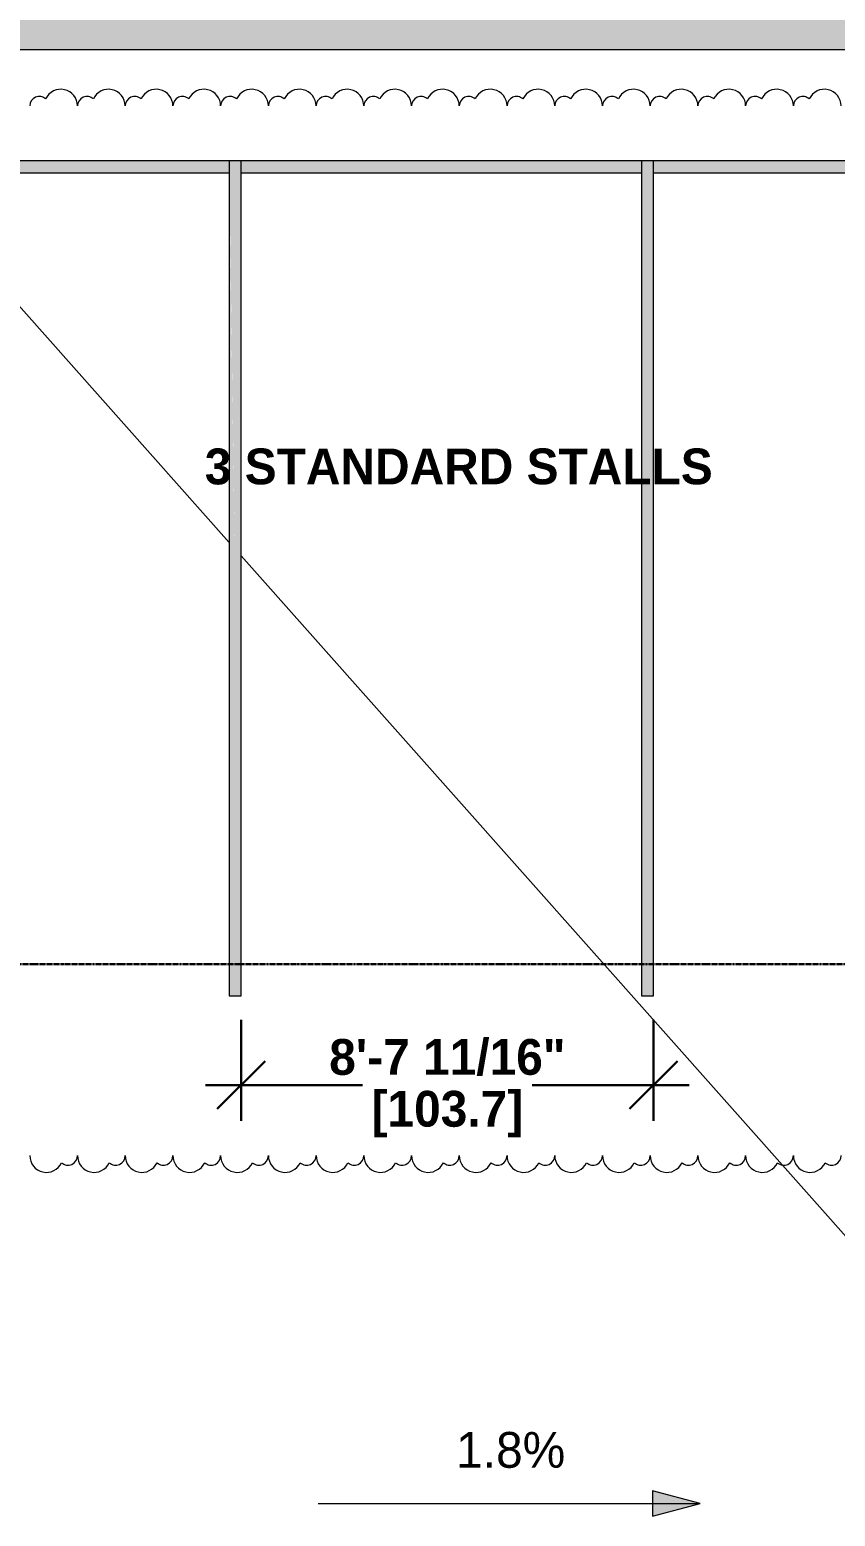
# Model space of a CAD drawing. Header units: inches. Extents: x -4218 to -1814, y 9767 to 12426.
# Drawn here: x -2440.3 to -2237.8, y 11708.3 to 12082.2 of the extents above; entities that cross this region are included whole.
import ezdxf

# ---------------------------------------------------------------- set-up
doc = ezdxf.new("R2010")
doc.units = ezdxf.units.IN
doc.header["$MEASUREMENT"] = 0
doc.linetypes.add('Grid Line 1_2_', pattern=[0.875, 0.5, -0.125, 0.125, -0.125])
doc.linetypes.add('Grid Line 1_2__2_', pattern=[0.875, 0.5, -0.125, 0.125, -0.125])
for name, color, linetype, lineweight in [('0-1', 7, 'Continuous', 5), ('A-ANNO-DIMS-1', 211, 'Continuous', 30), ('A-FLOR-1', 9, 'Continuous', 13), ('A-GENM', 5, 'Continuous', 9), ('A-WALL-PATT-2', 55, 'Continuous', 9), ('G-ANNO-DIMS', 111, 'Continuous', 9), ('G-ANNO-REVC', 71, 'Continuous', 20), ('G-ANNO-TEXT-1', 147, 'Continuous', 20), ('S-FNDN-5', 7, 'Continuous', 9), ('S-GRID-1', 1, 'Grid Line 1_2_', 9), ('S-GRID-2', 1, 'Grid Line 1_2__2_', 30)]:
    doc.layers.add(name, color=color, linetype=linetype, lineweight=lineweight)
doc.styles.add('Century Gothic', font='ufonts.com_century-gothic.ttf', dxfattribs={"height": 9})
doc.styles.add('Century Gothic_B', font='GOTHICB.TTF', dxfattribs={"height": 9})
doc.dimstyles.new('OD__1_16__Tol__', dxfattribs={"dimscale": 12, "dimtxt": 9.397514, "dimasz": 1, "dimexe": 0.75, "dimexo": 0.5, "dimgap": 0.125, "dimtad": 1, "dimdec": 4, "dimrnd": 0.0625, "dimzin": 3, "dimdsep": 46, "dimlunit": 4, "dimtxsty": 'Century Gothic_B', "dimblk1": 'OBLIQUE', "dimblk2": 'OBLIQUE', "dimsah": 1, "dimcen": 0.09, "dimdle": 0.75, "dimazin": 0, "dimtfac": 1, "dimtdec": 4, "dimtix": 1, "dimtmove": 0, "dimatfit": 3, "dimfxl": 1, "dimtvp": 1, "dimtfill": 1, "dimfrac": 2, "dimtolj": 1, "dimtzin": 0, "dimlwd": 30, "dimlwe": 30, "dimarcsym": 2})

# ---------------------------------------------------------------- blocks, each defined once
blk = doc.blocks.new('CTR - 1st Phase - Shell_rvt-1-FLOOR PLAN - BASEMENT')
at = {"layer": 'A-FLOR-1'}
for p, q in [((-2472.78, 12046.19), (-2390.16, 11953.21)), ((-2387.16, 11949.83), (-2175.63, 11711.79))]:
    blk.add_line(p, q, dxfattribs=at)
at = {"layer": 'S-GRID-1'}
blk.add_line((-1814.21, 11847.19), (-4168.71, 11847.19), dxfattribs=at)
blk = doc.blocks.new('CTR - 1st Phase - Structure_rvt-1-FLOOR PLAN - BASEMENT')
at = {"layer": 'A-WALL-PATT-2'}
h = blk.add_hatch(dxfattribs=at)
h.set_pattern_fill('FP_2', color=256, style=0, pattern_type=2)
h.set_pattern_definition([(50, (0, 0), (27.5427, -2.40992), [2.88, -31.68]), (355, (0, 0), (-5.327844, 28.884266), [2.304, -25.344]), (100.451, (2.295, -0.2), (22.215316, 26.47393), [2.448, -26.924]), (46.184, (0, 7.68), (40.981875, -6.35642), [4.32, -47.52]), (96.636, (3.415, 7.15), (35.89075, 37.40619), [3.671, -40.386]), (351.184, (0, 7.68), (35.89097, 37.40622), [3.456, -38.016]), (21, (3.84, 5.76), (22.921036, -15.46073), [2.88, -31.68]), (326, (3.84, 5.76), (9.34353, 27.84574), [2.304, -25.344]), (71.451, (5.75, 4.472), (32.26477, 12.38442), [2.448, -26.924]), (37.5, (0, 0), (0.466855, 12.782707), [1.267, -23.77, 1.267, -24.461, -25.44]), (37.5, (0, 0), (0.466855, 12.782707), [-50.765, 1.267, -24.173]), (7.5, (0, 0), (10.10159, 15.14509), [1.267, -13.402, 1.267, -23.194, -9.696]), (7.5, (0, 0), (10.10159, 15.14509), [-39.13, 1.267, -8.429]), (327.5, (-8.563, 0), (20.499161, -0.86578), [1.267, -8.333, 1.267, -28.685, -39.744]), (327.5, (-8.563, 0), (20.499161, -0.86578), [-39.552, 1.267, -38.477]), (317.5, (-12.403, 0), (22.39478, 3.844288), [1.267, -11.213, 1.267, -18.624, -28.224]), (317.5, (-12.403, 0), (22.39478, 3.844288), [-32.371, 1.267, -26.957])])
h.paths.add_polyline_path([(-3829.32, 12077.19), (-2838.32, 12077.19), (-2838.32, 12087.19), (-3829.32, 12087.19), (-3829.32, 12082.72)], flags=0)
h.paths.add_polyline_path([(-2694.32, 12077.19), (-1953.32, 12077.19), (-1953.32, 12087.19), (-2694.32, 12087.19)], flags=0)
at = {"layer": 'S-FNDN-5'}
blk.add_line((-2694.32, 12077.19), (-1953.32, 12077.19), dxfattribs=at)
at = {"layer": 'S-GRID-2'}
blk.add_line((-1814.21, 11847.19), (-4076.95, 11847.19), dxfattribs=at)
blk = doc.blocks.new('Parking_Stall_Multiple - STANDARD-2218185-FLOOR PLAN - BASEMENT')
at = {"layer": 'A-GENM'}
h = blk.add_hatch(color=256, dxfattribs=at)
h.paths.add_polyline_path([(210, -106.67), (106.5, -105.17), (3, -106.67), (203.19, -106.67)], flags=0)
h.paths.add_polyline_path([(0, -103.67), (0.08, -106.58), (0, -106.67), (3, -106.67), (1.5, -105.17)], flags=0)
h.paths.add_polyline_path([(210, -1.5), (194, -1.5), (194, 0), (0, 0), (0, -103.67), (3, -103.67), (3, -3), (210, -3)], flags=0)
h = blk.add_hatch(color=256, dxfattribs=at)
h.paths.add_polyline_path([(210, -210.34), (106.5, -208.84), (5.95, -210.34), (95.98, -210.34)], flags=0)
h.paths.add_polyline_path([(210, -106.67), (210, -103.67), (0, -103.67), (3, -106.67), (106.5, -105.17), (203.19, -106.57)], flags=0)
h.paths.add_polyline_path([(0, -106.67), (0.08, -106.58), (0, -103.67)], flags=0)
h.paths.add_polyline_path([(0, -207.34), (0.08, -210.25), (0, -210.34), (3, -210.34), (1.5, -208.84)], flags=0)
h.paths.add_polyline_path([(3, -203.85), (3, -106.67), (0, -106.67), (0, -207.34), (3, -207.34)], flags=0)
h = blk.add_hatch(color=256, dxfattribs=at)
h.paths.add_polyline_path([(3, -210.34), (106.5, -208.84), (210, -210.34), (210, -207.34), (0, -207.34)], flags=0)
h.paths.add_polyline_path([(0, -210.34), (0.08, -210.25), (0, -207.34)], flags=0)
h.paths.add_polyline_path([(210, -311), (3, -311), (3, -210.34), (0, -210.34), (0, -314), (194, -314), (194, -312.5), (210, -312.5)], flags=0)
for p, q in [((194, 0), (0, 0)), ((0, 0), (0, -106.67)), ((3, -103.67), (3, -3)), ((3, -3), (210, -3)), ((210, -3), (210, -1.5)), ((210, -103.67), (0, -103.67)), ((0, -103.67), (0, -210.34)), ((210, -103.67), (3, -103.67)), ((210, -106.67), (210, -103.67)), ((210, -106.67), (210, -103.67)), ((0, -106.67), (210, -106.67)), ((3, -207.34), (3, -106.67)), ((3, -106.67), (210, -106.67)), ((210, -207.34), (0, -207.34)), ((0, -207.34), (0, -314)), ((210, -207.34), (3, -207.34)), ((210, -210.34), (210, -207.34)), ((210, -210.34), (210, -207.34)), ((0, -210.34), (210, -210.34)), ((3, -311), (3, -210.34)), ((3, -210.34), (210, -210.34)), ((0, -314), (194, -314)), ((210, -311), (3, -311)), ((210, -312.5), (210, -311))]:
    blk.add_line(p, q, dxfattribs=at)
blk = doc.blocks.new('_Oblique')
at = {"color": 0, "linetype": 'ByBlock', "lineweight": -2}
blk.add_line((-0.5, -0.5), (0.5, 0.5), dxfattribs=at)
blk = doc.blocks.new('DIMBLOCK38-FLOOR PLAN - BASEMENT')
at = {"layer": 'A-ANNO-DIMS-1', "color": 0, "lineweight": 30, "transparency": 16777216}
for p, q in [((-2635.3, 12083.19), (-2635.3, 12367.57)), ((-1940.32, 12094.69), (-1940.32, 12367.57)), ((-2644.3, 12358.57), (-1931.32, 12358.57))]:
    blk.add_line(p, q, dxfattribs=at)
at = {"layer": 'Defpoints', "color": 0, "transparency": 16777216}
for p in [(-1940.32, 12358.57), (-1940.32, 12088.69), (-2635.3, 12077.19)]:
    blk.add_point(p, dxfattribs=at)
at = {"layer": 'A-ANNO-DIMS-1', "color": 0, "lineweight": 30, "transparency": 16777216, "xscale": 12, "yscale": 12, "zscale": 12, "rotation": 180}
blk.add_blockref('_Oblique', (-2635.3, 12358.57), dxfattribs=at)
at = {"layer": 'A-ANNO-DIMS-1', "color": 0, "lineweight": 30, "transparency": 16777216, "xscale": 12, "yscale": 12, "zscale": 12}
blk.add_blockref('_Oblique', (-1940.32, 12358.57), dxfattribs=at)
at = {"layer": 'A-ANNO-DIMS-1', "color": 0, "transparency": 16777216, "insert": (-2287.81, 12364.69), "char_height": 9, "attachment_point": 5, "style": 'Century Gothic_B', "bg_fill": 3, "box_fill_scale": 1.25, "bg_fill_color": 256, "bg_fill_true_color": 13158600, "bg_fill_transparency": 0}
blk.add_mtext('\\A1;57\'-11"', dxfattribs=at)
at = {"layer": 'A-ANNO-DIMS-1', "color": 0, "transparency": 16777216, "insert": (-2287.81, 12351.24), "char_height": 9, "attachment_point": 5, "style": 'Century Gothic_B', "bg_fill": 3, "box_fill_scale": 1.25, "bg_fill_color": 256, "bg_fill_true_color": 13158600, "bg_fill_transparency": 0}
blk.add_mtext('\\A1;[695.0]', dxfattribs=at)
blk = doc.blocks.new('DIMBLOCK72-FLOOR PLAN - BASEMENT')
at = {"layer": 'A-ANNO-DIMS-1', "color": 0, "lineweight": 30, "transparency": 16777216}
for p, q in [((-2387.16, 11833.19), (-2387.16, 11807.78)), ((-2283.49, 11833.19), (-2283.49, 11807.78)), ((-2396.16, 11816.78), (-2274.49, 11816.78))]:
    blk.add_line(p, q, dxfattribs=at)
at = {"layer": 'Defpoints', "color": 0, "transparency": 16777216}
for p in [(-2387.16, 11839.19), (-2283.49, 11839.19), (-2283.49, 11816.78)]:
    blk.add_point(p, dxfattribs=at)
at = {"layer": 'A-ANNO-DIMS-1', "color": 0, "lineweight": 30, "transparency": 16777216, "xscale": 12, "yscale": 12, "zscale": 12, "rotation": 180}
blk.add_blockref('_Oblique', (-2387.16, 11816.78), dxfattribs=at)
at = {"layer": 'A-ANNO-DIMS-1', "color": 0, "lineweight": 30, "transparency": 16777216, "xscale": 12, "yscale": 12, "zscale": 12}
blk.add_blockref('_Oblique', (-2283.49, 11816.78), dxfattribs=at)
at = {"layer": 'A-ANNO-DIMS-1', "color": 0, "transparency": 16777216, "insert": (-2335.32, 11823.71), "char_height": 9, "attachment_point": 5, "style": 'Century Gothic_B', "bg_fill": 3, "box_fill_scale": 1.25, "bg_fill_color": 256, "bg_fill_true_color": 13158600, "bg_fill_transparency": 0}
blk.add_mtext('\\A1;8\'-7 11/16"', dxfattribs=at)
at = {"layer": 'A-ANNO-DIMS-1', "color": 0, "transparency": 16777216, "insert": (-2335.32, 11809.45), "char_height": 9, "attachment_point": 5, "style": 'Century Gothic_B', "bg_fill": 3, "box_fill_scale": 1.25, "bg_fill_color": 256, "bg_fill_true_color": 13158600, "bg_fill_transparency": 0}
blk.add_mtext('\\A1;[103.7]', dxfattribs=at)
blk = doc.blocks.new('Family - ___-2287329-FLOOR PLAN - BASEMENT')
at = {"layer": 'G-ANNO-REVC'}
for centre, radius, start, end in [((-2437.92, 12063.01), 2.4, 48.1897, 180), ((-2432.52, 12063.01), 4.2, 0, 154.7912), ((-2425.92, 12063.01), 2.4, 48.1897, 180), ((-2420.52, 12063.01), 4.2, 0, 154.7912), ((-2413.92, 12063.01), 2.4, 48.1897, 180), ((-2408.52, 12063.01), 4.2, 0, 154.7912), ((-2401.92, 12063.01), 2.4, 48.1897, 180), ((-2396.52, 12063.01), 4.2, 0, 154.7912), ((-2389.92, 12063.01), 2.4, 48.1897, 180), ((-2384.52, 12063.01), 4.2, 0, 154.7912), ((-2377.92, 12063.01), 2.4, 48.1897, 180), ((-2372.52, 12063.01), 4.2, 0, 154.7912), ((-2365.92, 12063.01), 2.4, 48.1897, 180), ((-2360.52, 12063.01), 4.2, 0, 154.7912), ((-2353.92, 12063.01), 2.4, 48.1897, 180), ((-2348.52, 12063.01), 4.2, 0, 154.7912), ((-2341.92, 12063.01), 2.4, 48.1897, 180), ((-2336.52, 12063.01), 4.2, 0, 154.7912), ((-2329.92, 12063.01), 2.4, 48.1897, 180), ((-2324.52, 12063.01), 4.2, 0, 154.7912), ((-2317.92, 12063.01), 2.4, 48.1897, 180), ((-2312.52, 12063.01), 4.2, 0, 154.7912), ((-2305.92, 12063.01), 2.4, 48.1897, 180), ((-2300.52, 12063.01), 4.2, 0, 154.7912), ((-2293.92, 12063.01), 2.4, 48.1897, 180), ((-2288.52, 12063.01), 4.2, 0, 154.7912), ((-2281.92, 12063.01), 2.4, 48.1897, 180), ((-2276.52, 12063.01), 4.2, 0, 154.7912), ((-2269.92, 12063.01), 2.4, 48.1897, 180), ((-2264.52, 12063.01), 4.2, 0, 154.7912), ((-2257.92, 12063.01), 2.4, 48.1897, 180), ((-2252.52, 12063.01), 4.2, 0, 154.7912), ((-2245.92, 12063.01), 2.4, 48.1897, 180), ((-2240.52, 12063.01), 4.2, 0, 154.7912), ((-2436.12, 11799.01), 4.2, 180, 334.7912), ((-2430.72, 11799.01), 2.4, 228.1897, 0), ((-2424.12, 11799.01), 4.2, 180, 334.7912), ((-2418.72, 11799.01), 2.4, 228.1897, 0), ((-2412.12, 11799.01), 4.2, 180, 334.7912), ((-2406.72, 11799.01), 2.4, 228.1897, 0), ((-2400.12, 11799.01), 4.2, 180, 334.7912), ((-2394.72, 11799.01), 2.4, 228.1897, 0), ((-2388.12, 11799.01), 4.2, 180, 334.7912), ((-2382.72, 11799.01), 2.4, 228.1897, 0), ((-2376.12, 11799.01), 4.2, 180, 334.7912), ((-2370.72, 11799.01), 2.4, 228.1897, 0), ((-2364.12, 11799.01), 4.2, 180, 334.7912), ((-2358.72, 11799.01), 2.4, 228.1897, 0), ((-2352.12, 11799.01), 4.2, 180, 334.7912), ((-2346.72, 11799.01), 2.4, 228.1897, 0), ((-2340.12, 11799.01), 4.2, 180, 334.7912), ((-2334.72, 11799.01), 2.4, 228.1897, 0), ((-2328.12, 11799.01), 4.2, 180, 334.7912), ((-2322.72, 11799.01), 2.4, 228.1897, 0), ((-2316.12, 11799.01), 4.2, 180, 334.7912), ((-2310.72, 11799.01), 2.4, 228.1897, 0), ((-2304.12, 11799.01), 4.2, 180, 334.7912), ((-2298.72, 11799.01), 2.4, 228.1897, 0), ((-2292.12, 11799.01), 4.2, 180, 334.7912), ((-2286.72, 11799.01), 2.4, 228.1897, 0), ((-2280.12, 11799.01), 4.2, 180, 334.7912), ((-2274.72, 11799.01), 2.4, 228.1897, 0), ((-2268.12, 11799.01), 4.2, 180, 334.7912), ((-2262.72, 11799.01), 2.4, 228.1897, 0), ((-2256.12, 11799.01), 4.2, 180, 334.7912), ((-2250.72, 11799.01), 2.4, 228.1897, 0), ((-2244.12, 11799.01), 4.2, 180, 334.7912), ((-2238.72, 11799.01), 2.4, 228.1897, 0)]:
    blk.add_arc(centre, radius, start, end, dxfattribs=at)

msp = doc.modelspace()

# ---------------------------------------------------------------- hatches: boundary and pattern name
at = {"layer": 'G-ANNO-DIMS'}
msp.add_hatch(color=256, dxfattribs=at).paths.add_polyline_path([(-2271.76807, 11711.52994), (-2283.76807, 11714.74533), (-2283.76807, 11708.31455)], flags=0)

# ---------------------------------------------------------------- linework, layer by layer
for p, q in [((-2271.76807, 11711.52994), (-2283.76807, 11714.74533)), ((-2283.76807, 11714.74533), (-2283.76807, 11708.31455)), ((-2367.76807, 11711.52994), (-2271.76807, 11711.52994)), ((-2283.76807, 11708.31455), (-2271.76807, 11711.52994))]:
    msp.add_line(p, q, dxfattribs=at)

# ---------------------------------------------------------------- block references
at = {"layer": '0-1'}
for name in ['CTR - 1st Phase - Shell_rvt-1-FLOOR PLAN - BASEMENT', 'CTR - 1st Phase - Structure_rvt-1-FLOOR PLAN - BASEMENT']:
    msp.add_blockref(name, (0, 0), dxfattribs=at)
at = {"layer": 'A-GENM', "rotation": 270.0000000000005}
msp.add_blockref('Parking_Stall_Multiple - STANDARD-2218185-FLOOR PLAN - BASEMENT', (-2179.81983, 12049.1894), dxfattribs=at)

# ---------------------------------------------------------------- texts
at = {"layer": 'G-ANNO-TEXT-1', "insert": (-2396.30589, 11976.86416), "char_height": 9, "width": 144.834, "attachment_point": 1, "style": 'Century Gothic_B'}
msp.add_mtext('3 STANDARD STALLS', dxfattribs=at)

# ---------------------------------------------------------------- next in the draw order: texts
at = {"layer": 'G-ANNO-DIMS', "insert": (-2333.11206, 11729.51328), "char_height": 9, "width": 32.0255812, "attachment_point": 1, "line_spacing_factor": 0.984502, "style": 'Century Gothic', "bg_fill": 3, "box_fill_scale": 1.25, "bg_fill_color": 256, "bg_fill_true_color": 13158600, "bg_fill_transparency": 0}
msp.add_mtext('1.8%', dxfattribs=at)

# ---------------------------------------------------------------- next in the draw order: dimensions: what is measured, and where the dimension line sits
at = {"layer": 'A-ANNO-DIMS-1'}
for base, p1, p2, override, picture, middle in [((-1940.32374, 12358.57367), (-2635.29874, 12077.1894), (-1940.32374, 12088.6894), {"dimpost": '<>\\X', "dimfxl": 695.070141}, 'DIMBLOCK38-FLOOR PLAN - BASEMENT', (-2287.81124, 12358.57367)), ((-2283.4878, 11816.78095), (-2387.15577, 11839.1894), (-2283.4878, 11839.1894), {"dimpost": '<>\\X', "dimfxl": 103.667969}, 'DIMBLOCK72-FLOOR PLAN - BASEMENT', (-2335.32178, 11816.78095))]:
    dim = msp.add_linear_dim(base=base, p1=p1, p2=p2, dimstyle='OD__1_16__Tol__', override=override, dxfattribs=at)
    dim.commit()
    dim.dimension.update_dxf_attribs({"geometry": picture, "text_midpoint": middle})

# ---------------------------------------------------------------- next in the draw order: block references
at = {"layer": 'G-ANNO-REVC'}
msp.add_blockref('Family - ___-2287329-FLOOR PLAN - BASEMENT', (0, 0), dxfattribs=at)

doc.saveas('drawing.dxf')
